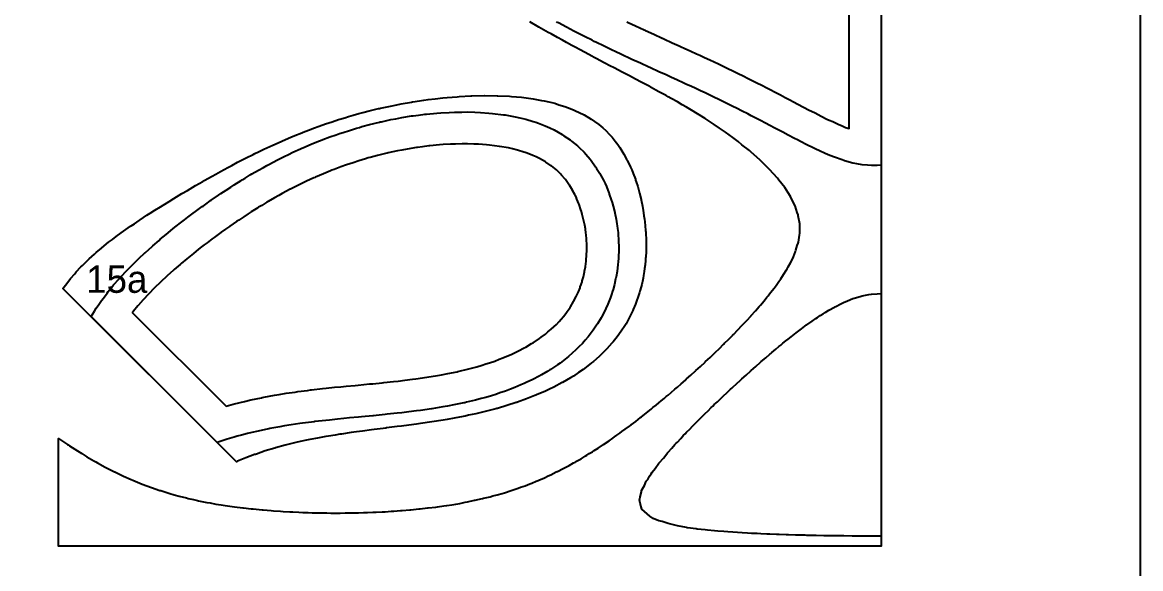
# Model space of a CAD drawing. Header units: millimetres. Extents: x 0 to 500, y 0 to 700.
# Drawn here: x 255.1 to 500, y 258.1 to 377.9 of the extents above; entities that cross this region are included whole.
import ezdxf
from ezdxf.enums import TextEntityAlignment as Align

# ---------------------------------------------------------------- set-up
doc = ezdxf.new("R2010")
doc.units = ezdxf.units.MM
for name, color, linetype in [('CORTE', 1, 'Continuous'), ('GRABADO', 5, 'Continuous'), ('HOJA', 8, 'Continuous')]:
    doc.layers.add(name, color=color, linetype=linetype)

msp = doc.modelspace()

# ---------------------------------------------------------------- linework, layer by layer
at = {"layer": 'CORTE'}
for points in [[(443.15, 433.86), (443.15, 263), (263, 263), (263, 263), (263, 286.65), (264.99, 285.32), (265.14, 285.22), (265.43, 285.03), (267.16, 283.89), (268.12, 283.31), (269.18, 282.63), (270.76, 281.74), (271.2, 281.47), (271.54, 281.29), (273.22, 280.34), (275.14, 279.38), (275.24, 279.33), (275.35, 279.28), (277.26, 278.33), (278.92, 277.62), (279.28, 277.46), (279.78, 277.26), (281.3, 276.61), (282.31, 276.26), (283.33, 275.86), (285.21, 275.25), (285.35, 275.2), (285.41, 275.18), (287.37, 274.54), (288.32, 274.29), (289.39, 273.98), (291.06, 273.58), (291.41, 273.48), (292.57, 273.23), (293.43, 273.03), (293.68, 272.98), (295.45, 272.6), (296.2, 272.48), (297.47, 272.23), (298.65, 272.06), (299.49, 271.91), (301.02, 271.71), (301.51, 271.63), (303.34, 271.41), (303.53, 271.39), (305.16, 271.22), (305.55, 271.17), (305.6, 271.17), (307.58, 270.97), (307.84, 270.95), (309.6, 270.8), (310.05, 270.77), (311.62, 270.65), (312.21, 270.62), (313.64, 270.53), (314.35, 270.51), (315.66, 270.44), (316.47, 270.41), (317.68, 270.37), (318.56, 270.35), (319.71, 270.32), (320.62, 270.3), (321.73, 270.29), (322.66, 270.28), (323.75, 270.28), (324.69, 270.28), (325.77, 270.29), (326.69, 270.3), (327.79, 270.32), (328.67, 270.34), (329.81, 270.37), (330.64, 270.4), (331.84, 270.44), (332.58, 270.47), (333.86, 270.54), (334.51, 270.57), (335.88, 270.66), (336.41, 270.69), (337.9, 270.81), (338.29, 270.83), (339.92, 270.98), (340.14, 271), (341.94, 271.19), (341.97, 271.19), (342.22, 271.22), (343.8, 271.38), (343.96, 271.4), (345.61, 271.59), (345.99, 271.65), (347.39, 271.83), (348.01, 271.93), (349.15, 272.09), (350.03, 272.25), (350.88, 272.39), (352.05, 272.63), (352.57, 272.72), (354.07, 273.06), (354.22, 273.09), (354.8, 273.23), (355.87, 273.46), (356.09, 273.52), (357.5, 273.84), (358.11, 274.01), (359.1, 274.26), (360.13, 274.59), (360.65, 274.73), (362.15, 275.25), (362.15, 275.25), (362.16, 275.25), (363.69, 275.73), (364.17, 275.91), (365.19, 276.25), (366.19, 276.67), (366.63, 276.83), (367.58, 277.26), (368.04, 277.44), (368.21, 277.51), (369.47, 278.02), (370.23, 278.4), (370.85, 278.67), (372, 279.28), (372.18, 279.36), (372.26, 279.4), (373.54, 280.01), (374.28, 280.42), (374.86, 280.71), (375.81, 281.29), (376.13, 281.46), (376.3, 281.55), (377.44, 282.17), (378.32, 282.73), (378.68, 282.94), (379.22, 283.31), (379.93, 283.72), (380.34, 283.99), (381.17, 284.49), (382.34, 285.32), (382.35, 285.33), (382.36, 285.33), (383.59, 286.11), (384.38, 286.69), (384.76, 286.95), (385.26, 287.34), (385.95, 287.79), (386.4, 288.14), (387.12, 288.64), (388.02, 289.35), (388.26, 289.52), (388.42, 289.65), (389.42, 290.37), (390.44, 291.2), (390.54, 291.27), (390.65, 291.37), (391.69, 292.15), (392.47, 292.8), (392.8, 293.05), (393.18, 293.39), (393.92, 293.96), (394.49, 294.45), (395.02, 294.87), (395.62, 295.4), (396.11, 295.8), (396.51, 296.14), (397.21, 296.72), (397.99, 297.42), (398.28, 297.66), (398.53, 297.89), (399.37, 298.59), (400.28, 299.43), (400.43, 299.56), (400.55, 299.67), (401.51, 300.5), (402.52, 301.45), (402.55, 301.48), (402.57, 301.5), (403.61, 302.43), (404.6, 303.37), (404.65, 303.42), (404.7, 303.47), (405.7, 304.38), (406.62, 305.29), (406.72, 305.38), (406.82, 305.48), (407.75, 306.37), (408.64, 307.27), (408.76, 307.38), (408.88, 307.5), (409.78, 308.38), (410.66, 309.3), (410.77, 309.4), (410.88, 309.51), (411.78, 310.42), (412.68, 311.4), (412.75, 311.46), (412.82, 311.53), (413.73, 312.5), (414.68, 313.55), (414.69, 313.56), (414.7, 313.58), (415.65, 314.62), (416.47, 315.56), (416.58, 315.7), (416.73, 315.88), (417.51, 316.79), (418.16, 317.58), (418.41, 317.9), (418.75, 318.35), (419.31, 319.04), (419.74, 319.59), (420.17, 320.19), (420.77, 321.05), (421.01, 321.37), (421.18, 321.61), (421.81, 322.58), (422.46, 323.62), (422.57, 323.83), (422.78, 324.24), (423.29, 325.13), (423.57, 325.63), (423.94, 326.49), (424.43, 327.64), (424.51, 327.92), (424.8, 328.94), (424.98, 329.48), (425.03, 329.65), (425.28, 331.18), (425.35, 331.65), (425.34, 333.12), (425.34, 333.66), (425.02, 335.44), (424.98, 335.66), (424.8, 336.17), (424.32, 337.67), (423.85, 338.62), (423.33, 339.68), (422.79, 340.48), (422.04, 341.69), (420.77, 343.29), (420.47, 343.7), (418.75, 345.59), (418.64, 345.71), (416.73, 347.58), (416.59, 347.73), (414.71, 349.38), (414.32, 349.74), (412.69, 351.04), (411.82, 351.76), (410.67, 352.59), (409.09, 353.77), (408.65, 354.06), (407.73, 354.69), (406.63, 355.45), (406.14, 355.79), (404.61, 356.76), (402.98, 357.8), (402.59, 358.03), (402.03, 358.36), (400.56, 359.24), (399.61, 359.82), (398.54, 360.41), (397.17, 361.19), (396.52, 361.56), (396.05, 361.83), (394.5, 362.67), (392.65, 363.67), (392.48, 363.77), (392.34, 363.85), (390.46, 364.84), (388.54, 365.87), (388.43, 365.92), (388.33, 365.97), (386.41, 366.97), (384.69, 367.88), (384.39, 368.04), (384.07, 368.21), (382.37, 369.09), (380.86, 369.9), (380.34, 370.17), (379.78, 370.46), (378.32, 371.24), (377.07, 371.92), (376.3, 372.33), (375.4, 372.82), (374.27, 373.43), (373.36, 373.93), (372.25, 374.54), (370.86, 375.32), (370.23, 375.67), (369.75, 375.95), (368.21, 376.82), (366.23, 377.97)], [(387.45, 378.02), (387.78, 377.86), (389.38, 377.1), (391.27, 376.23), (391.45, 376.14), (391.54, 376.1), (393.38, 375.25), (395.19, 374.42), (395.3, 374.37), (395.55, 374.27), (397.42, 373.41), (398.92, 372.72), (399.35, 372.53), (400.01, 372.24), (401.5, 371.55), (402.7, 370.99), (403.44, 370.66), (404.47, 370.2), (405.61, 369.65), (406.56, 369.2), (407.55, 368.74), (408.84, 368.14), (409.75, 367.69), (410.52, 367.31), (411.69, 366.75), (413.09, 366.08), (413.89, 365.66), (414.61, 365.29), (415.82, 364.69), (417.18, 364.02), (418.02, 363.56), (418.84, 363.13), (419.92, 362.57), (421.12, 361.97), (422.12, 361.42), (423.14, 360.87), (423.98, 360.44), (424.93, 359.96), (426.14, 359.29), (427.37, 358.64), (427.94, 358.36), (428.69, 358), (430.05, 357.27), (431.3, 356.66), (431.76, 356.44), (432.55, 356.1), (433.78, 355.51), (434.63, 355.16), (435.37, 354.85), (436.15, 354.59), (436.15, 424.92)]]:
    msp.add_lwpolyline(points, dxfattribs=at)
for points in [[(264.5, 320.27), (265.23, 321.21), (265.63, 321.7), (266.54, 322.76), (266.87, 323.13), (267.91, 324.25), (268.22, 324.56), (269.35, 325.68), (269.68, 325.99), (270.84, 327.05), (271.27, 327.43), (272.39, 328.37), (272.97, 328.86), (273.97, 329.65), (274.79, 330.29), (275.6, 330.89), (276.73, 331.72), (277.26, 332.09), (278.77, 333.15), (278.94, 333.27), (279.61, 333.72), (280.65, 334.42), (280.89, 334.59), (282.37, 335.56), (283.07, 336.02), (284.12, 336.68), (285.33, 337.45), (285.88, 337.78), (287.58, 338.83), (287.64, 338.87), (287.66, 338.88), (289.42, 339.95), (290.01, 340.31), (291.22, 341.02), (292.43, 341.75), (293.02, 342.08), (294.58, 342.97), (294.83, 343.12), (294.92, 343.18), (296.66, 344.16), (297.44, 344.61), (298.5, 345.18), (300.08, 346.04), (300.36, 346.19), (300.96, 346.5), (302.22, 347.18), (302.78, 347.47), (304.11, 348.15), (305.62, 348.91), (306.02, 349.1), (306.77, 349.46), (307.95, 350.04), (308.59, 350.34), (309.9, 350.95), (311.75, 351.77), (311.88, 351.83), (312.08, 351.91), (313.88, 352.69), (315.13, 353.21), (315.91, 353.52), (316.94, 353.92), (317.97, 354.33), (318.82, 354.64), (320.06, 355.1), (321.46, 355.59), (322.18, 355.84), (322.9, 356.08), (324.34, 356.55), (325.69, 356.96), (326.53, 357.22), (327.55, 357.51), (328.75, 357.85), (329.68, 358.1), (331.02, 358.45), (333.07, 358.95), (333.32, 359.01), (333.48, 359.05), (335.67, 359.52), (337.1, 359.81), (338.06, 359.99), (340.28, 360.39), (340.49, 360.42), (340.58, 360.44), (342.98, 360.8), (343.93, 360.93), (345.52, 361.12), (347.16, 361.31), (348.12, 361.39), (350.28, 361.57), (350.77, 361.6), (353.3, 361.74), (353.49, 361.74), (356.22, 361.8), (356.29, 361.8), (359.04, 361.78), (359.19, 361.77), (361.78, 361.65), (362.21, 361.61), (364.41, 361.43), (365.39, 361.29), (366.94, 361.11), (368.79, 360.76), (369.36, 360.67), (370.36, 360.43), (371.67, 360.12), (372.59, 359.82), (373.86, 359.45), (375.02, 359), (375.92, 358.65), (377.3, 357.98), (377.85, 357.72), (378.1, 357.57), (379.66, 356.67), (380.38, 356.15), (381.32, 355.47), (382.18, 354.72), (382.84, 354.13), (383.65, 353.28), (384.23, 352.66), (384.88, 351.85), (385.49, 351.06), (385.92, 350.42), (386.62, 349.33), (386.82, 348.99), (387.42, 347.86), (387.59, 347.56), (387.63, 347.48), (388.28, 346.13), (388.54, 345.53), (388.88, 344.7), (389.33, 343.45), (389.39, 343.27), (389.49, 342.92), (389.86, 341.84), (390.02, 341.28), (390.26, 340.41), (390.58, 338.99), (390.59, 338.98), (390.59, 338.95), (390.91, 337.55), (391.06, 336.61), (391.15, 336.12), (391.22, 335.46), (391.35, 334.69), (391.41, 334.1), (391.51, 333.26), (391.57, 332.25), (391.61, 331.83), (391.62, 331.46), (391.69, 330.4), (391.68, 329.27), (391.69, 328.97), (391.68, 328.66), (391.68, 327.54), (391.6, 326.49), (391.59, 326.1), (391.54, 325.66), (391.47, 324.67), (391.35, 323.87), (391.28, 323.24), (391.11, 322.38), (391.03, 321.81), (390.94, 321.42), (390.74, 320.38), (390.38, 319.11), (390.34, 318.95), (390.24, 318.64), (389.91, 317.52), (389.69, 316.93), (389.39, 316.08), (388.87, 314.89), (388.77, 314.65), (388.42, 313.97), (388.07, 313.22), (387.92, 312.96), (387.29, 311.79), (386.87, 311.14), (386.38, 310.35), (385.72, 309.44), (385.34, 308.92), (384.46, 307.83), (384.18, 307.49), (383.11, 306.31), (382.87, 306.05), (381.67, 304.88), (381.39, 304.62), (380.15, 303.53), (379.74, 303.19), (378.56, 302.26), (377.87, 301.75), (376.89, 301.06), (375.75, 300.32), (375.15, 299.94), (373.35, 298.9), (373.34, 298.89), (373.33, 298.89), (371.47, 297.89), (370.56, 297.45), (369.53, 296.96), (367.83, 296.23), (367.53, 296.1), (367.33, 296.02), (365.48, 295.29), (363.5, 294.58), (363.37, 294.54), (363.24, 294.49), (361.21, 293.84), (359.12, 293.23), (358.99, 293.19), (358.81, 293.15), (356.72, 292.6), (355.29, 292.26), (354.41, 292.05), (352.81, 291.71), (352.05, 291.55), (351.65, 291.47), (349.65, 291.08), (348.14, 290.82), (347.21, 290.66), (344.79, 290.27), (344.75, 290.26), (344.73, 290.26), (342.25, 289.9), (341.39, 289.78), (339.73, 289.55), (338.1, 289.33), (337.2, 289.22), (334.83, 288.92), (334.67, 288.9), (334.09, 288.82), (332.13, 288.58), (331.56, 288.5), (329.59, 288.25), (328.27, 288.06), (327.07, 287.91), (324.95, 287.59), (324.58, 287.54), (323.59, 287.38), (322.12, 287.15), (321.55, 287.04), (319.69, 286.72), (318.04, 286.38), (317.3, 286.25), (315.94, 285.94), (314.96, 285.73), (314.38, 285.58), (312.67, 285.17), (310.51, 284.56), (310.44, 284.54), (310.34, 284.51), (308.24, 283.88), (306.32, 283.21), (306.12, 283.14), (305.93, 283.08), (304.02, 282.38), (302.23, 281.64), (301.95, 281.53), (263.95, 319.53), (264.5, 320.27)], [(281.54, 317.05), (280.43, 315.78), (280.35, 315.68), (279.4, 314.51), (279.21, 314.27), (279.17, 314.21), (299.7, 293.68), (300.21, 293.84), (301.27, 294.12), (302.75, 294.52), (303.7, 294.72), (305.15, 295.09), (307.47, 295.56), (307.62, 295.6), (307.97, 295.67), (310.3, 296.12), (311.33, 296.27), (312.84, 296.54), (314.79, 296.8), (315.42, 296.91), (317.54, 297.17), (318.19, 297.26), (318.37, 297.28), (320.79, 297.57), (321.62, 297.64), (323.41, 297.84), (324.81, 297.96), (326.02, 298.1), (327.97, 298.27), (328.63, 298.34), (331.1, 298.57), (331.22, 298.58), (331.87, 298.64), (333.88, 298.84), (334.28, 298.88), (336.38, 299.11), (337.38, 299.22), (338.85, 299.39), (340.52, 299.6), (341.27, 299.7), (343.68, 300.05), (346.01, 300.43), (346.91, 300.59), (348.25, 300.85), (350.31, 301.27), (350.44, 301.3), (350.74, 301.37), (352.58, 301.81), (353.73, 302.12), (354.63, 302.36), (355.76, 302.7), (356.6, 302.96), (357.38, 303.22), (358.53, 303.61), (359.5, 303.98), (360.33, 304.3), (361.52, 304.81), (362.13, 305.06), (362.42, 305.2), (363.77, 305.84), (364.97, 306.48), (365.31, 306.67), (366.58, 307.42), (366.92, 307.62), (368.32, 308.55), (368.68, 308.81), (369.63, 309.53), (370.2, 309.98), (370.87, 310.56), (371.49, 311.13), (372.03, 311.65), (372.61, 312.25), (373.11, 312.81), (373.57, 313.35), (374.12, 314.05), (374.41, 314.43), (375.05, 315.37), (375.14, 315.51), (375.82, 316.66), (375.82, 316.67), (376.39, 317.73), (376.53, 318.04), (376.87, 318.79), (377.22, 319.69), (377.28, 319.85), (377.46, 320.41), (377.66, 320.99), (377.71, 321.19), (377.96, 322.07), (378.19, 323.15), (378.2, 323.17), (378.22, 323.29), (378.41, 324.29), (378.49, 324.98), (378.55, 325.42), (378.59, 325.99), (378.65, 326.54), (378.66, 327.02), (378.7, 327.7), (378.69, 328.39), (378.7, 328.81), (378.67, 329.3), (378.66, 330.01), (378.61, 330.57), (378.57, 331.1), (378.47, 331.86), (378.42, 332.34), (378.38, 332.6), (378.25, 333.41), (378, 334.6), (377.72, 335.76), (377.54, 336.37), (377.42, 336.79), (377, 337.95), (376.97, 338.07), (376.55, 339.12), (376.34, 339.58), (376.09, 340.11), (375.6, 341.03), (375.57, 341.09), (374.88, 342.2), (374.8, 342.33), (374.02, 343.41), (373.98, 343.47), (373.19, 344.39), (373.04, 344.55), (372.2, 345.38), (372.03, 345.54), (370.97, 346.4), (370.93, 346.43), (369.76, 347.21), (369.64, 347.3), (368.33, 348.04), (367.64, 348.36), (366.9, 348.71), (365.62, 349.18), (365.22, 349.34), (364.88, 349.44), (363.52, 349.86), (362.43, 350.11), (361.57, 350.32), (359.6, 350.67), (359.55, 350.67), (357.36, 350.95), (356.73, 351), (355.01, 351.14), (353.98, 351.17), (352.55, 351.22), (351.37, 351.21), (349.95, 351.19), (348.86, 351.14), (347.22, 351.06), (346.43, 350.99), (344.35, 350.8), (344.07, 350.77), (342.71, 350.59), (341.6, 350.45), (341.39, 350.42), (339.39, 350.09), (338.19, 349.88), (337.21, 349.68), (335.2, 349.25), (334.97, 349.2), (334.92, 349.19), (332.89, 348.68), (331.28, 348.25), (330.84, 348.13), (330.24, 347.95), (328.78, 347.51), (327.5, 347.1), (326.78, 346.86), (326.09, 346.62), (324.82, 346.17), (323.36, 345.62), (322.88, 345.43), (322.54, 345.3), (321.01, 344.67), (319.29, 343.93), (319.18, 343.88), (318.91, 343.76), (317.3, 343.02), (316.44, 342.61), (315.53, 342.17), (313.77, 341.28), (313.75, 341.27), (311.96, 340.31), (311.26, 339.93), (310.28, 339.37), (308.91, 338.59), (308.62, 338.41), (307.5, 337.73), (306.81, 337.32), (306.65, 337.22), (305.18, 336.3), (304.51, 335.87), (303.58, 335.25), (302.47, 334.53), (301.99, 334.19), (300.52, 333.18), (300.42, 333.11), (299.57, 332.5), (298.64, 331.85), (298.51, 331.76), (297.1, 330.72), (296.66, 330.4), (295.57, 329.56), (294.87, 329.05), (294.05, 328.4), (293.14, 327.7), (292.56, 327.21), (291.47, 326.34), (291.08, 326.01), (289.86, 325), (289.62, 324.79), (288.3, 323.65), (288.19, 323.55), (286.81, 322.31), (286.79, 322.29), (285.32, 320.92), (283.98, 319.62), (282.7, 318.3), (281.55, 317.06), (281.54, 317.05)]]:
    msp.add_lwpolyline(points, close=True, dxfattribs=at)
at = {"layer": 'GRABADO'}
for points in [[(443.15, 429.82), (443.15, 346.54), (442.26, 346.5), (441.05, 346.47), (440.21, 346.53), (439.02, 346.63), (439.02, 346.63), (437.87, 346.84), (436.99, 347.01), (435.14, 347.54), (434.96, 347.59), (434.65, 347.71), (432.94, 348.29), (431.96, 348.68), (430.91, 349.12), (429.65, 349.73), (428.89, 350.06), (428.26, 350.36), (426.86, 351.04), (425.53, 351.75), (424.84, 352.08), (424.16, 352.43), (422.81, 353.13), (421.67, 353.76), (420.79, 354.2), (419.87, 354.68), (418.77, 355.27), (417.85, 355.78), (416.75, 356.34), (415.6, 356.93), (414.73, 357.39), (413.97, 357.8), (412.7, 358.42), (411.45, 359.05), (410.68, 359.44), (409.97, 359.81), (408.66, 360.44), (407.45, 361.02), (406.64, 361.42), (405.82, 361.83), (404.62, 362.38), (403.58, 362.86), (402.59, 363.33), (401.52, 363.85), (400.57, 364.27), (399.79, 364.62), (398.55, 365.2), (397.13, 365.86), (396.53, 366.13), (396.05, 366.34), (394.5, 367.04), (392.68, 367.88), (392.48, 367.97), (392.32, 368.04), (390.46, 368.89), (388.58, 369.76), (388.44, 369.82), (388.28, 369.9), (386.41, 370.76), (384.77, 371.54), (384.39, 371.72), (383.99, 371.92), (382.37, 372.69), (380.85, 373.43), (380.34, 373.68), (379.84, 373.93), (378.32, 374.69), (376.77, 375.48), (376.3, 375.72), (375.87, 375.95), (374.28, 376.78), (372.47, 377.75), (372.25, 377.87), (372.07, 377.97)], [(387.45, 378.02), (387.78, 377.86), (389.38, 377.1), (391.27, 376.23), (391.45, 376.14), (391.54, 376.1), (393.38, 375.25), (395.19, 374.42), (395.3, 374.37), (395.55, 374.27), (397.42, 373.41), (398.92, 372.72), (399.35, 372.53), (400.01, 372.24), (401.5, 371.55), (402.7, 370.99), (403.44, 370.66), (404.47, 370.2), (405.61, 369.65), (406.56, 369.2), (407.55, 368.74), (408.84, 368.14), (409.75, 367.69), (410.52, 367.31), (411.69, 366.75), (413.09, 366.08), (413.89, 365.66), (414.61, 365.29), (415.82, 364.69), (417.18, 364.02), (418.02, 363.56), (418.84, 363.13), (419.92, 362.57), (421.12, 361.97), (422.12, 361.42), (423.14, 360.87), (423.98, 360.44), (424.93, 359.96), (426.14, 359.29), (427.37, 358.64), (427.94, 358.36), (428.69, 358), (430.05, 357.27), (431.3, 356.66), (431.76, 356.44), (432.55, 356.1), (433.78, 355.51), (434.63, 355.16), (435.37, 354.85), (436.15, 354.59), (436.15, 424.92)]]:
    msp.add_lwpolyline(points, dxfattribs=at)
for points in [[(271.26, 315.17), (271.8, 315.99), (272.42, 316.87), (272.81, 317.42), (273.64, 318.51), (273.9, 318.85), (274.92, 320.1), (275.07, 320.28), (276.25, 321.63), (276.32, 321.71), (277.62, 323.12), (277.64, 323.15), (279.03, 324.57), (279.04, 324.58), (280.48, 325.98), (280.51, 326.01), (281.96, 327.37), (282.04, 327.44), (283.47, 328.72), (283.64, 328.87), (285.01, 330.05), (285.29, 330.3), (286.56, 331.35), (287, 331.73), (288.14, 332.64), (288.77, 333.17), (289.74, 333.91), (290.6, 334.6), (291.35, 335.15), (292.49, 336.03), (292.99, 336.38), (294.45, 337.46), (294.64, 337.59), (295.52, 338.21), (296.31, 338.78), (296.46, 338.89), (298, 339.95), (298.54, 340.32), (299.72, 341.1), (300.71, 341.76), (301.45, 342.22), (302.98, 343.19), (303.21, 343.32), (303.89, 343.73), (305, 344.4), (305.36, 344.62), (306.81, 345.45), (307.86, 346.05), (308.65, 346.48), (310.45, 347.44), (310.51, 347.47), (310.54, 347.48), (312.41, 348.44), (313.4, 348.92), (314.34, 349.37), (315.99, 350.12), (316.3, 350.27), (316.5, 350.35), (318.3, 351.13), (319.91, 351.79), (320.34, 351.96), (320.89, 352.16), (322.42, 352.74), (323.77, 353.22), (324.53, 353.49), (325.33, 353.75), (326.69, 354.19), (328.23, 354.66), (328.89, 354.85), (329.44, 355), (331.14, 355.46), (333.28, 355.99), (333.44, 356.03), (333.73, 356.09), (335.8, 356.54), (336.9, 356.75), (338.21, 356.99), (340.33, 357.34), (340.67, 357.39), (341.82, 357.53), (343.21, 357.71), (343.61, 357.76), (345.82, 357.96), (346.75, 358.04), (348.52, 358.13), (349.75, 358.19), (351.3, 358.21), (352.63, 358.22), (354.21, 358.16), (355.4, 358.13), (357.26, 357.98), (358.05, 357.92), (360.49, 357.61), (360.58, 357.6), (360.81, 357.56), (363.01, 357.17), (364.05, 356.92), (365.32, 356.63), (366.92, 356.14), (367.51, 355.96), (368.11, 355.73), (369.59, 355.18), (370.59, 354.71), (371.54, 354.27), (373.27, 353.28), (373.37, 353.23), (373.7, 353), (375.07, 352.08), (375.36, 351.85), (376.65, 350.8), (377.05, 350.42), (378.11, 349.39), (378.46, 348.99), (379.44, 347.86), (379.66, 347.56), (380.64, 346.2), (380.68, 346.13), (380.85, 345.85), (381.57, 344.7), (381.73, 344.42), (382.34, 343.27), (382.69, 342.53), (383, 341.84), (383.53, 340.51), (383.57, 340.4), (383.63, 340.2), (384.07, 338.98), (384.25, 338.37), (384.49, 337.54), (384.83, 336.14), (384.83, 336.12), (384.84, 336.1), (385.14, 334.68), (385.29, 333.7), (385.36, 333.25), (385.42, 332.68), (385.54, 331.82), (385.59, 331.13), (385.65, 330.39), (385.67, 329.57), (385.7, 328.96), (385.69, 328.38), (385.7, 327.53), (385.65, 326.71), (385.64, 326.1), (385.57, 325.4), (385.52, 324.67), (385.43, 324.07), (385.33, 323.23), (385.11, 322.08), (385.07, 321.8), (385.02, 321.61), (384.76, 320.37), (384.45, 319.31), (384.35, 318.94), (384.11, 318.22), (383.88, 317.51), (383.74, 317.16), (383.33, 316.07), (382.9, 315.13), (382.67, 314.64), (381.93, 313.24), (381.91, 313.21), (381.85, 313.1), (381.07, 311.77), (380.85, 311.45), (380.09, 310.34), (379.66, 309.77), (378.99, 308.91), (378.37, 308.19), (377.73, 307.47), (376.98, 306.71), (376.3, 306.04), (375.51, 305.32), (374.68, 304.61), (373.95, 304.01), (372.83, 303.17), (372.3, 302.79), (370.72, 301.74), (370.58, 301.65), (370.15, 301.4), (368.78, 300.58), (368.27, 300.31), (366.91, 299.59), (365.42, 298.87), (364.97, 298.66), (364.26, 298.36), (362.96, 297.81), (361.99, 297.44), (360.89, 297.02), (359.63, 296.6), (358.75, 296.29), (357.79, 296), (356.55, 295.63), (355.54, 295.36), (354.29, 295.02), (352.36, 294.56), (351.98, 294.47), (351.75, 294.42), (349.61, 293.98), (348.18, 293.71), (347.2, 293.53), (344.75, 293.13), (344.74, 293.13), (344.72, 293.12), (342.24, 292.77), (341.42, 292.66), (339.7, 292.45), (338.17, 292.26), (337.13, 292.15), (334.97, 291.92), (334.55, 291.88), (332.56, 291.68), (331.95, 291.62), (331.81, 291.6), (329.33, 291.37), (328.66, 291.3), (326.71, 291.13), (325.5, 291), (324.11, 290.88), (322.32, 290.67), (321.52, 290.6), (319.11, 290.31), (318.96, 290.3), (318.42, 290.23), (316.43, 289.98), (315.83, 289.88), (313.92, 289.62), (312.46, 289.36), (311.47, 289.21), (309.29, 288.79), (309.08, 288.75), (308.98, 288.73), (306.71, 288.26), (305.31, 287.91), (304.4, 287.71), (303.06, 287.36), (302.14, 287.11), (301.44, 286.89), (299.92, 286.48), (298.19, 285.92), (297.71, 285.77), (270.12, 313.36), (270.86, 314.56), (271.26, 315.17)], [(280.43, 315.78), (280.35, 315.68), (279.4, 314.51), (279.21, 314.27), (279.17, 314.21), (299.7, 293.68), (300.21, 293.84), (301.27, 294.12), (302.75, 294.52), (303.7, 294.72), (305.15, 295.09), (307.47, 295.56), (307.62, 295.6), (307.97, 295.67), (310.3, 296.12), (311.33, 296.27), (312.84, 296.54), (314.79, 296.8), (315.42, 296.91), (317.54, 297.17), (318.19, 297.26), (318.37, 297.28), (320.79, 297.57), (321.62, 297.64), (323.41, 297.84), (324.81, 297.96), (326.02, 298.1), (327.97, 298.27), (328.63, 298.34), (331.1, 298.57), (331.22, 298.58), (331.87, 298.64), (333.88, 298.84), (334.28, 298.88), (336.38, 299.11), (337.38, 299.22), (338.85, 299.39), (340.52, 299.6), (341.27, 299.7), (343.68, 300.05), (346.01, 300.43), (346.91, 300.59), (348.25, 300.85), (350.31, 301.27), (350.44, 301.3), (350.74, 301.37), (352.58, 301.81), (353.73, 302.12), (354.63, 302.36), (355.76, 302.7), (356.6, 302.96), (357.38, 303.22), (358.53, 303.61), (359.5, 303.98), (360.33, 304.3), (361.52, 304.81), (362.13, 305.06), (362.42, 305.2), (363.77, 305.84), (364.97, 306.48), (365.31, 306.67), (366.58, 307.42), (366.92, 307.62), (368.32, 308.55), (368.68, 308.81), (369.63, 309.53), (370.2, 309.98), (370.87, 310.56), (371.49, 311.13), (372.03, 311.65), (372.61, 312.25), (373.11, 312.81), (373.57, 313.35), (374.12, 314.05), (374.41, 314.43), (375.05, 315.37), (375.14, 315.51), (375.82, 316.66), (375.82, 316.67), (376.39, 317.73), (376.53, 318.04), (376.87, 318.79), (377.22, 319.69), (377.28, 319.85), (377.46, 320.41), (377.66, 320.99), (377.71, 321.19), (377.96, 322.07), (378.19, 323.15), (378.2, 323.17), (378.22, 323.29), (378.41, 324.29), (378.49, 324.98), (378.55, 325.42), (378.59, 325.99), (378.65, 326.54), (378.66, 327.02), (378.7, 327.7), (378.69, 328.39), (378.7, 328.81), (378.67, 329.3), (378.66, 330.01), (378.61, 330.57), (378.57, 331.1), (378.47, 331.86), (378.42, 332.34), (378.38, 332.6), (378.25, 333.41), (378, 334.6), (377.72, 335.76), (377.54, 336.37), (377.42, 336.79), (377, 337.95), (376.97, 338.07), (376.55, 339.12), (376.34, 339.58), (376.09, 340.11), (375.6, 341.03), (375.57, 341.09), (374.88, 342.2), (374.8, 342.33), (374.02, 343.41), (373.98, 343.47), (373.19, 344.39), (373.04, 344.55), (372.2, 345.38), (372.03, 345.54), (370.97, 346.4), (370.93, 346.43), (369.76, 347.21), (369.64, 347.3), (368.33, 348.04), (367.64, 348.36), (366.9, 348.71), (365.62, 349.18), (365.22, 349.34), (364.88, 349.44), (363.52, 349.86), (362.43, 350.11), (361.57, 350.32), (359.6, 350.67), (359.55, 350.67), (357.36, 350.95), (356.73, 351), (355.01, 351.14), (353.98, 351.17), (352.55, 351.22), (351.37, 351.21), (349.95, 351.19), (348.86, 351.14), (347.22, 351.06), (346.43, 350.99), (344.35, 350.8), (344.07, 350.77), (342.71, 350.59), (341.6, 350.45), (341.39, 350.42), (339.39, 350.09), (338.19, 349.88), (337.21, 349.68), (335.2, 349.25), (334.97, 349.2), (334.92, 349.19), (332.89, 348.68), (331.28, 348.25), (330.84, 348.13), (330.24, 347.95), (328.78, 347.51), (327.5, 347.1), (326.78, 346.86), (326.09, 346.62), (324.82, 346.17), (323.36, 345.62), (322.88, 345.43), (322.54, 345.3), (321.01, 344.67), (319.29, 343.93), (319.18, 343.88), (318.91, 343.76), (317.3, 343.02), (316.44, 342.61), (315.53, 342.17), (313.77, 341.28), (313.75, 341.27), (311.96, 340.31), (311.26, 339.93), (310.28, 339.37), (308.91, 338.59), (308.62, 338.41), (307.5, 337.73), (306.81, 337.32), (306.65, 337.22), (305.18, 336.3), (304.51, 335.87), (303.58, 335.25), (302.47, 334.53), (301.99, 334.19), (300.52, 333.18), (300.42, 333.11), (299.57, 332.5), (298.64, 331.85), (298.51, 331.76), (297.1, 330.72), (296.66, 330.4), (295.57, 329.56), (294.87, 329.05), (294.05, 328.4), (293.14, 327.7), (292.56, 327.21), (291.47, 326.34), (291.08, 326.01), (289.86, 325), (289.62, 324.79), (288.3, 323.65), (288.19, 323.55), (286.81, 322.31), (286.79, 322.29), (285.32, 320.92), (283.98, 319.62), (282.7, 318.3), (281.55, 317.06), (281.54, 317.05), (280.43, 315.78)], [(440.86, 265.21), (439.03, 265.22), (438.83, 265.22), (437.01, 265.23), (436.79, 265.23), (434.98, 265.25), (434.75, 265.25), (432.96, 265.27), (432.7, 265.28), (430.94, 265.3), (430.64, 265.31), (428.92, 265.34), (428.58, 265.35), (426.89, 265.38), (426.51, 265.39), (424.87, 265.43), (424.44, 265.45), (422.85, 265.49), (422.35, 265.51), (420.82, 265.55), (420.26, 265.58), (418.8, 265.63), (418.15, 265.67), (416.78, 265.71), (416.03, 265.77), (414.76, 265.81), (413.89, 265.88), (412.73, 265.92), (411.74, 266.01), (410.71, 266.05), (409.57, 266.16), (408.69, 266.2), (407.37, 266.33), (406.66, 266.37), (405.14, 266.53), (404.64, 266.56), (402.88, 266.77), (402.62, 266.79), (400.76, 267.03), (400.59, 267.06), (400.55, 267.07), (398.56, 267.46), (397.96, 267.63), (396.54, 267.95), (395.17, 268.4), (394.51, 268.57), (393.23, 269.06), (392.47, 269.57), (390.77, 271.1), (390.42, 272.41), (390.25, 273.17), (390.31, 273.29), (390.42, 273.83), (390.68, 274.92), (390.7, 275.2), (391.34, 276.31), (391.68, 277.23), (392.03, 277.66), (392.45, 278.36), (392.81, 278.89), (392.99, 279.25), (393.69, 280.04), (394.47, 281.21), (394.5, 281.24), (394.52, 281.27), (395.47, 282.3), (396.21, 283.29), (396.36, 283.44), (396.5, 283.6), (397.34, 284.47), (398.01, 285.31), (398.28, 285.56), (398.53, 285.84), (399.27, 286.59), (399.9, 287.33), (400.23, 287.64), (400.55, 287.98), (401.24, 288.66), (401.85, 289.35), (402.23, 289.69), (402.57, 290.05), (403.24, 290.69), (403.86, 291.36), (404.25, 291.71), (404.6, 292.07), (405.28, 292.7), (405.92, 293.38), (406.29, 293.71), (406.62, 294.04), (407.33, 294.69), (408.03, 295.4), (408.35, 295.69), (408.64, 295.97), (409.4, 296.66), (410.17, 297.42), (410.43, 297.65), (410.66, 297.87), (411.5, 298.6), (412.36, 299.43), (412.53, 299.59), (412.69, 299.73), (413.61, 300.53), (414.59, 301.45), (414.65, 301.51), (414.71, 301.56), (415.75, 302.44), (416.73, 303.34), (416.8, 303.4), (416.88, 303.47), (417.9, 304.32), (418.76, 305.08), (418.98, 305.26), (419.24, 305.49), (420.08, 306.18), (420.78, 306.78), (421.19, 307.1), (421.67, 307.5), (422.3, 308), (422.8, 308.43), (423.43, 308.9), (424.21, 309.52), (424.55, 309.79), (424.83, 310.02), (425.71, 310.66), (426.85, 311.52), (426.86, 311.53), (426.88, 311.54), (428.05, 312.36), (428.88, 312.95), (429.25, 313.18), (429.84, 313.56), (430.48, 313.98), (430.9, 314.26), (431.74, 314.74), (432.93, 315.44), (433.03, 315.48), (433.23, 315.58), (434.37, 316.16), (434.95, 316.47), (435.77, 316.79), (436.98, 317.29), (437.23, 317.36), (438.05, 317.6), (438.78, 317.83), (439.01, 317.9), (440.47, 318.17), (441.04, 318.28), (442.33, 318.35), (443.15, 318.39), (443.15, 265.21), (442.88, 265.21), (441.05, 265.21), (440.86, 265.21)]]:
    msp.add_lwpolyline(points, close=True, dxfattribs=at)
at = {"layer": 'HOJA'}
msp.add_lwpolyline([(0, 0), (500, 0), (500, 700), (0, 700)], close=True, dxfattribs=at)

# ---------------------------------------------------------------- texts
at = {"layer": 'GRABADO'}
msp.add_text('15a', height=6, dxfattribs=at).set_placement((275.76, 321.56), align=Align.MIDDLE_CENTER)

doc.saveas('drawing.dxf')
